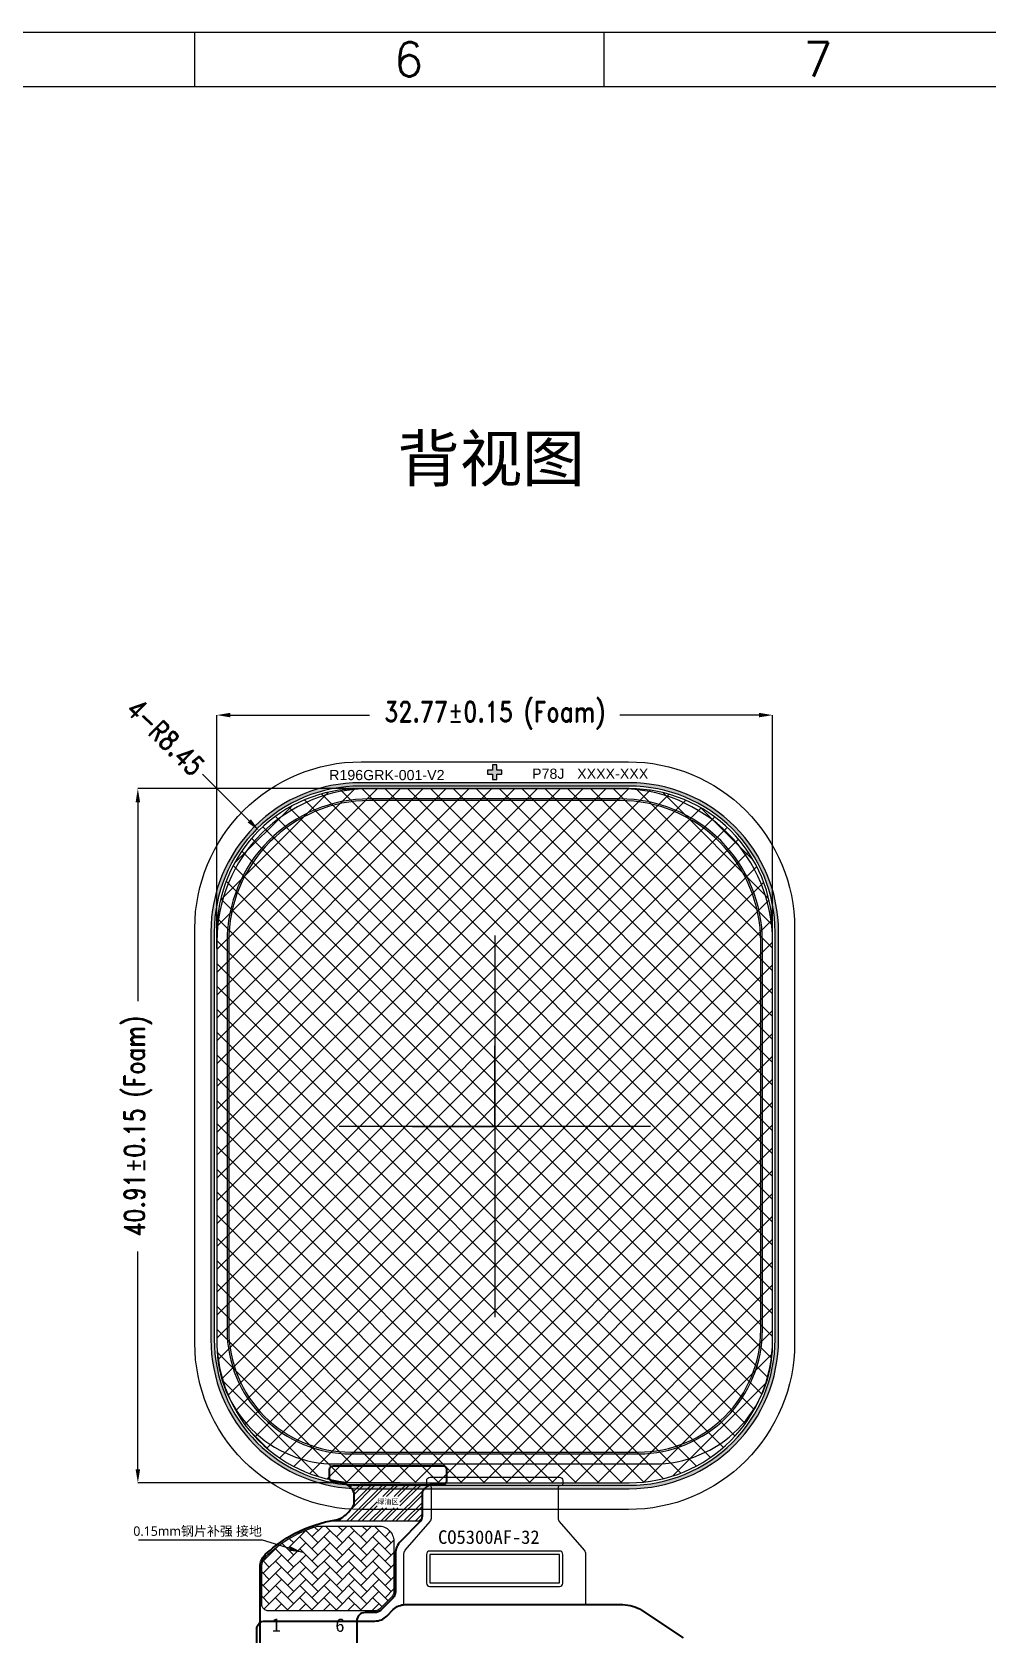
# Model space of a CAD drawing. Header units: millimetres. Extents: x 1845 to 2650, y -178 to 579.
# Drawn here: x 2516.8 to 2573.1, y 274.6 to 369 of the extents above; entities that cross this region are included whole.
import ezdxf
from ezdxf.lldxf.tags import DXFTag

# ---------------------------------------------------------------- set-up
doc = ezdxf.new("R2010")
doc.units = ezdxf.units.MM
doc.layers.get('0').update_dxf_attribs({"lineweight": 5})
doc.layers.get('Defpoints').update_dxf_attribs({"lineweight": 5})
for name, color, linetype, lineweight in [('CG', 6, 'Continuous', 5), ('COF', 4, 'Continuous', 5), ('DIM', 3, 'Continuous', 5), ('ITO', 2, 'Continuous', 5), ('MFPC', 50, 'Continuous', 5), ('OCA', 4, 'Continuous', 5), ('TAPE-Foam', 32, 'Continuous', 5), ('TFPC', 50, 'Continuous', 5), ('图框', 7, 'Continuous', 5)]:
    doc.layers.add(name, color=color, linetype=linetype, lineweight=lineweight)
doc.styles.add('RD', font='ROMAND.shx', dxfattribs={"width": 0.8})
doc.styles.get("Standard").update_dxf_attribs({"font": 'txt', "bigfont": 'gbcbig.shx'})
doc.styles.add('ZI2.5', font='', dxfattribs={"height": 2.5})
doc.styles.add('汉字', font='')
doc.styles.get('ZI2.5').set_extended_font_data('SimSun')
doc.styles.get('汉字').set_extended_font_data('SimSun')
tags = doc.linetypes.add('CENTER', pattern=[0.6, 0.375, -0.075, 0.075, -0.075]).pattern_tags.tags
tags[10:11] = [DXFTag(74, 4), DXFTag(75, 0), DXFTag(340, '0'), DXFTag(46, 1.0), DXFTag(50, 0.0), DXFTag(44, 0.0), DXFTag(45, 0.0)]
tags[8:9] = [DXFTag(74, 4), DXFTag(75, 0), DXFTag(340, '0'), DXFTag(46, 1.0), DXFTag(50, 0.0), DXFTag(44, 0.0), DXFTag(45, 0.0)]
tags[6:7] = [DXFTag(74, 4), DXFTag(75, 0), DXFTag(340, '0'), DXFTag(46, 1.0), DXFTag(50, 0.0), DXFTag(44, 0.0), DXFTag(45, 0.0)]
tags[4:5] = [DXFTag(74, 4), DXFTag(75, 0), DXFTag(340, '0'), DXFTag(46, 1.0), DXFTag(50, 0.0), DXFTag(44, 0.0), DXFTag(45, 0.0)]
doc.dimstyles.new('DIM', dxfattribs={"dimtxt": 0.8, "dimasz": 0.8, "dimexe": 0, "dimexo": 0.5, "dimgap": 0.11, "dimtad": 0, "dimzin": 1, "dimdsep": 46, "dimtxsty": 'RD', "dimcen": 0, "dimclrd": 256, "dimclre": 256, "dimclrt": 256, "dimadec": 0, "dimazin": 0, "dimtm": 1e-09, "dimtfac": 1, "dimtofl": 0, "dimtmove": 0, "dimatfit": 3, "dimfxl": 1, "dimlwe": -1, "dimarcsym": 0})

# ---------------------------------------------------------------- blocks, each defined once
blk = doc.blocks.new('R196GRM-001-PNL-V01-C')
at = {"layer": 'ITO', "lineweight": 5}
blk.add_lwpolyline([(1284.979, -117.658), (1269.109, -117.658, 0.414214), (1260.509, -126.258), (1260.509, -150.268, 0.414214), (1269.109, -158.868), (1284.979, -158.868, 0.414214), (1293.579, -150.268), (1293.579, -126.258, 0.414214)], format="xyb", close=True, dxfattribs=at)
at = {"layer": 'ITO', "color": 1, "linetype": 'CENTER', "lineweight": 5}
blk.add_lwpolyline([(1284.427, -118.51), (1269.662, -118.51, 0.414214), (1261.362, -126.81), (1261.362, -149.713, 0.414214), (1268.562, -156.913), (1285.527, -156.913, 0.414214), (1292.727, -149.713), (1292.727, -126.81, 0.414214)], format="xyb", close=True, dxfattribs=at)
for points in [[(1277.044, -126.46), (1277.044, -148.963)], [(1286.22, -137.712), (1267.868, -137.712)]]:
    blk.add_lwpolyline(points, dxfattribs=at)
blk = doc.blocks.new('R196GRM-001-Fom-V01-C')
at = {"layer": 'TAPE-Foam', "lineweight": 5}
h = blk.add_hatch(dxfattribs=at)
h.set_pattern_fill('ANSI37', color=32, scale=0.3)
h.set_pattern_definition([(45, (-1174.3774, 415.5639), (-0.6735192, 0.6735192), []), (135, (-1174.3774, 415.5639), (-0.6735192, -0.6735192), [])])
edge = h.paths.add_edge_path()
edge.add_line((975.926, 310.34), (960.056, 310.34))
edge.add_arc((960.056, 301.89), 8.45, 90, 180)
edge.add_line((951.606, 301.89), (951.606, 277.88))
edge.add_arc((960.056, 277.88), 8.45, 180, 270)
edge.add_line((960.056, 269.43), (975.926, 269.43))
edge.add_arc((975.926, 277.88), 8.45, 270, 360)
edge.add_line((984.376, 277.88), (984.376, 301.89))
edge.add_arc((975.926, 301.89), 8.45, 360, 450)
at = {"layer": 'ITO', "color": 1, "linetype": 'CENTER', "lineweight": 5}
for points in [[(967.991, 296.062), (967.991, 284.81)], [(972.579, 290.436), (963.403, 290.436)]]:
    blk.add_lwpolyline(points, dxfattribs=at)
at = {"layer": 'TAPE-Foam', "color": 32, "lineweight": 5}
blk.add_lwpolyline([(975.926, 310.34), (960.056, 310.34, 0.414214), (951.606, 301.89), (951.606, 277.88, 0.414214), (960.056, 269.43), (975.926, 269.43, 0.414214), (984.376, 277.88), (984.376, 301.89, 0.414214)], format="xyb", close=True, dxfattribs=at)
blk = doc.blocks.new('*D64')
at = {"layer": 'Defpoints', "color": 0, "lineweight": 5, "transparency": 16777216}
for p in [(2540.477, 324.428), (2523.04, 283.518), (2539.013, 283.518)]:
    blk.add_point(p, dxfattribs=at)
at = {"layer": 'DIM', "lineweight": 5, "transparency": 16777216}
for p, q in [((2539.977, 324.428), (2523.04, 324.428)), ((2523.04, 323.628), (2523.04, 311.903)), ((2523.04, 284.318), (2523.04, 297.146)), ((2538.513, 283.518), (2523.04, 283.518))]:
    blk.add_line(p, q, dxfattribs=at)
for points in [[(2522.907, 323.628), (2523.173, 323.628), (2523.04, 324.428)], [(2522.907, 284.318), (2523.173, 284.318), (2523.04, 283.518)]]:
    blk.add_solid(points, dxfattribs=at)
at = {"layer": 'DIM', "lineweight": 5, "transparency": 16777216, "insert": (2523.04, 304.524), "char_height": 1.2, "attachment_point": 5, "rotation": 90, "style": 'RD'}
blk.add_mtext('40.91%%P0.15 (Foam)', dxfattribs=at)
blk = doc.blocks.new('*D65')
at = {"layer": 'Defpoints', "color": 0, "lineweight": 5, "transparency": 16777216}
for p in [(2560.465, 328.764), (2527.695, 314.5), (2560.465, 314.576)]:
    blk.add_point(p, dxfattribs=at)
at = {"layer": 'DIM', "lineweight": 5, "transparency": 16777216}
for p, q in [((2527.695, 315), (2527.695, 328.764)), ((2528.495, 328.764), (2536.702, 328.764)), ((2559.665, 328.764), (2551.459, 328.764)), ((2560.465, 315.076), (2560.465, 328.764))]:
    blk.add_line(p, q, dxfattribs=at)
for points in [[(2528.495, 328.898), (2528.495, 328.631), (2527.695, 328.764)], [(2559.665, 328.898), (2559.665, 328.631), (2560.465, 328.764)]]:
    blk.add_solid(points, dxfattribs=at)
at = {"layer": 'DIM', "lineweight": 5, "transparency": 16777216, "insert": (2544.08, 328.764), "char_height": 1.2, "attachment_point": 5, "style": 'RD'}
blk.add_mtext('32.77%%P0.15 (Foam)', dxfattribs=at)
blk = doc.blocks.new('*D66')
at = {"layer": 'Defpoints', "color": 0, "lineweight": 5, "transparency": 16777216}
for p in [(2530.177, 321.96), (2536.145, 315.978)]:
    blk.add_point(p, dxfattribs=at)
at = {"layer": 'DIM', "lineweight": 5, "transparency": 16777216}
blk.add_line((2526.856, 325.288), (2529.612, 322.526), dxfattribs=at)
blk.add_solid([(2529.706, 322.621), (2529.517, 322.432), (2530.177, 321.96)], dxfattribs=at)
at = {"layer": 'DIM', "lineweight": 5, "transparency": 16777216, "insert": (2524.68, 327.469), "char_height": 1.2, "attachment_point": 5, "rotation": 314.93765, "style": 'RD'}
blk.add_mtext('4-R8.45', dxfattribs=at)
blk = doc.blocks.new('R196GRK-001-CVL-V01-C')
at = {"lineweight": 5}
h = blk.add_hatch(color=256, dxfattribs=at)
h.dxf.hatch_style = 1
h.paths.add_polyline_path([(2304.699, 307.08), (2304.699, 306.78), (2304.949, 306.78), (2304.949, 307.08), (2305.249, 307.08), (2305.249, 307.33), (2304.949, 307.33), (2304.949, 307.63), (2304.699, 307.63), (2304.699, 307.33), (2304.399, 307.33), (2304.399, 307.08)])
edge = h.paths.add_edge_path()
edge.add_line((2312.759, 306.584), (2296.889, 306.584))
edge.add_arc((2296.889, 297.784), 8.8, 90, 180)
edge.add_line((2288.089, 297.784), (2288.089, 273.774))
edge.add_arc((2296.889, 273.774), 8.8, 180, 270)
edge.add_line((2296.889, 264.974), (2312.759, 264.974))
edge.add_arc((2312.759, 273.774), 8.8, 270, 360)
edge.add_line((2321.559, 273.774), (2321.559, 297.784))
edge.add_arc((2312.759, 297.784), 8.8, 0, 90)
edge = h.paths.add_edge_path(flags=16)
edge.add_line((2312.759, 306.384), (2296.889, 306.384))
edge.add_arc((2296.889, 297.784), 8.6, 90, 180)
edge.add_line((2288.289, 297.784), (2288.289, 273.774))
edge.add_arc((2296.889, 273.774), 8.6, 180, 270)
edge.add_line((2296.889, 265.174), (2312.759, 265.174))
edge.add_arc((2312.759, 273.774), 8.6, 270, 360)
edge.add_line((2321.359, 273.774), (2321.359, 297.784))
edge.add_arc((2312.759, 297.784), 8.6, 0, 90)
blk.add_lwpolyline([(2304.699, 307.08), (2304.699, 306.78), (2304.949, 306.78), (2304.949, 307.08), (2305.249, 307.08), (2305.249, 307.33), (2304.949, 307.33), (2304.949, 307.63), (2304.699, 307.63), (2304.699, 307.33), (2304.399, 307.33), (2304.399, 307.08)], close=True, dxfattribs=at)
for points in [[(2312.759, 306.584), (2296.889, 306.584, 0.414214), (2288.089, 297.784), (2288.089, 273.774, 0.414214), (2296.889, 264.974), (2312.759, 264.974, 0.414214), (2321.559, 273.774), (2321.559, 297.784, 0.414214)], [(2312.759, 306.384), (2296.889, 306.384, 0.414214), (2288.289, 297.784), (2288.289, 273.774, 0.414214), (2296.889, 265.174), (2312.759, 265.174, 0.414214), (2321.359, 273.774), (2321.359, 297.784, 0.414214)]]:
    blk.add_lwpolyline(points, format="xyb", close=True, dxfattribs=at)
at = {"color": 1}
blk.add_lwpolyline([(2299.973, 286.33), (2304.824, 286.33), (2304.824, 291.074)], dxfattribs=at)
at = {"layer": 'CG', "color": 1, "linetype": 'Continuous'}
blk.add_lwpolyline([(2322.504, 298.015), (2322.504, 273.545, -0.414214), (2312.704, 263.745), (2296.944, 263.745, -0.414214), (2287.144, 273.545), (2287.144, 298.015, -0.414214), (2296.944, 307.815), (2312.704, 307.815, -0.414214)], format="xyb", close=True, dxfattribs=at)
at = {"layer": 'CG', "linetype": 'Continuous'}
blk.add_lwpolyline([(2312.207, 305.631), (2297.442, 305.631, 0.414214), (2289.042, 297.231), (2289.042, 274.328, 0.414214), (2296.342, 267.028), (2313.307, 267.028, 0.414214), (2320.607, 274.328), (2320.607, 297.231, 0.414214)], format="xyb", close=True, dxfattribs=at)
at = {"lineweight": 5, "char_height": 0.6, "width": 36.82947, "attachment_point": 1}
for s, insert in [('{\\fArial|b0|i0|c134|p34;R196GRK-001-V\\fArial|b0|i0|c0|p34;2}', (2295.063, 307.335)), ('{\\fArial|b0|i0|c134|p34;P78\\fArial|b0|i0|c0|p34;J}', (2307.029, 307.414)), ('{\\fArial|b0|i0|c134|p34;XXXX-XXX}', (2309.685, 307.416))]:
    blk.add_mtext(s, dxfattribs=dict(at, insert=insert))

msp = doc.modelspace()

# ---------------------------------------------------------------- hatches: boundary and pattern name
at = {"lineweight": 5}
h = msp.add_hatch(dxfattribs=at)
h.set_pattern_fill('ANSI32', color=3, scale=0.05)
h.set_pattern_definition([(45, (498.37883, 16.31634), (-0.3367596, 0.3367596), []), (45, (498.60334, 16.31634), (-0.3367596, 0.3367596), [])])
edge = h.paths.add_edge_path()
edge.add_line((2535.6473, 283.1613), (2535.477, 283.3316))
edge.add_arc((2535.1235, 282.9781), 0.5, 45, 57.931632)
edge.add_arc((2535.9461, 275.2923), 8.1286, 88.595969, 93.930355, ccw=False)
edge.add_line((2536.1453, 283.4185), (2540.1118, 283.4185))
edge.add_arc((2540.0862, 283.3569), 0.0666, -5.678914, 67.421289, ccw=False)
edge.add_arc((2540.4044, 282.9185), 0.5, 120.259692, 135)
edge.add_line((2540.0509, 283.272), (2539.9402, 283.1613))
edge.add_arc((2540.2938, 282.8078), 0.5, 135, 180)
edge.add_line((2539.7938, 282.8078), (2539.7938, 281.5399))
edge.add_arc((2539.2938, 281.5399), 0.5, 327.124117, 360, ccw=False)
edge.add_line((2539.7137, 281.2685), (2534.3646, 281.2685))
edge.add_arc((2536.1157, 273.1553), 8.3, 99.572959, 102.179213, ccw=False)
edge.add_arc((2534.5691, 282.3258), 1, 279.572959, 311.595748)
edge.add_arc((2532.8549, 284.2568), 3.5822, 311.595748, 322.306989)
edge.add_arc((2535.2938, 282.3723), 0.5, 322.306989, 360)
edge.add_line((2535.7938, 282.3723), (2535.7938, 282.8078))
edge.add_arc((2535.2938, 282.8078), 0.5, 0, 45)
h.paths.add_polyline_path([(2538.4942, 282.0413), (2537.1542, 282.0413), (2537.1542, 282.7148), (2538.4942, 282.7148)], flags=16)
at = {"layer": 'TFPC', "lineweight": 5}
h = msp.add_hatch(dxfattribs=at)
h.set_pattern_fill('AR-HBONE', color=4, scale=0.005, angle=180)
h.set_pattern_definition([(225, (498.37883, 16.31634), (-9e-17, -0.71842049), [1.524, -0.508]), (315, (498.0196, 15.95713), (-2e-16, -0.71842049), [1.524, -0.508])])
edge = h.paths.add_edge_path()
edge.add_line((2538.0131, 276.7998), (2537.2989, 276.0856))
edge.add_arc((2537.016, 276.3685), 0.4, 270, 315, ccw=False)
edge.add_line((2537.016, 275.9685), (2530.7452, 275.9685))
edge.add_arc((2530.7452, 276.3685), 0.4, 180, 270, ccw=False)
edge.add_line((2530.3452, 276.3685), (2530.3452, 278.5566))
edge.add_arc((2531.2452, 278.5566), 0.9, 133.641259, 180, ccw=False)
edge.add_arc((2536.1452, 273.4185), 8, 122.330884, 133.641259, ccw=False)
edge.add_line((2531.8667, 280.1783), (2532.33, 280.4291))
edge.add_arc((2536.1157, 273.1553), 8.2, 108.11973, 117.494601, ccw=False)
edge.add_arc((2533.6899, 280.5685), 0.4, 90, 108.11973, ccw=False)
edge.add_line((2533.6899, 280.9685), (2537.2303, 280.9685))
edge.add_arc((2537.2303, 280.0685), 0.9, 0, 90, ccw=False)
edge.add_line((2538.1303, 280.0685), (2538.1303, 277.0827))
edge.add_arc((2537.7303, 277.0827), 0.4, 315, 360, ccw=False)

# ---------------------------------------------------------------- linework, layer by layer
at = {"color": 3, "lineweight": 5}
for p, q in [((2535.3602, 283.4185), (2541.0388, 283.4185)), ((2534.3646, 281.2685), (2539.7137, 281.2685))]:
    msp.add_line(p, q, dxfattribs=at)
at = {"layer": 'COF', "linetype": 'Continuous'}
msp.add_lwpolyline([(2538.7303, 276.33), (2538.7303, 279.3393, -0.1802425), (2538.8034, 279.5356), (2540.2708, 281.2314, 0.1802425), (2540.344, 281.4277), (2540.344, 283.2485, 0.4142136), (2540.244, 283.3485), (2540.1718, 283.3485, -0.4142136), (2540.0718, 283.4485), (2540.0718, 283.6485, -0.4142136), (2540.2718, 283.8485), (2547.8888, 283.8485, -0.4142136), (2548.0888, 283.6485), (2548.0888, 283.4485, -0.4142136), (2547.9888, 283.3485), (2547.9166, 283.3485, 0.4142136), (2547.8166, 283.2485), (2547.8166, 281.4277, 0.1802425), (2547.8898, 281.2314), (2549.3571, 279.5357, -0.1802425), (2549.4303, 279.3394), (2549.4303, 276.3331)], format="xyb", dxfattribs=at)
msp.add_lwpolyline([(2548.1003, 277.6048), (2548.1003, 279.2948, 0.4142136), (2547.9003, 279.4948), (2540.2603, 279.4948, 0.4142136), (2540.0603, 279.2948), (2540.0603, 277.6048, 0.4142136), (2540.2603, 277.4048), (2547.9003, 277.4048, 0.4142136)], format="xyb", close=True, dxfattribs=at)
at = {"layer": 'COF', "color": 1}
msp.add_lwpolyline([(2547.9003, 277.6148), (2547.9003, 279.2848), (2540.2603, 279.2848), (2540.2603, 277.6148)], close=True, dxfattribs=at)
at = {"layer": 'MFPC', "linetype": 'Continuous', "lineweight": 25}
msp.add_lwpolyline([(2530.0452, 269.9316), (2530.0452, 274.8685, -0.4142136), (2530.5452, 275.3685), (2537.016, 275.3685, 0.1989124), (2537.7232, 275.6614), (2538.102, 276.0402, -0.1989124), (2538.8091, 276.3331), (2551.6279, 276.3331, -0.1474383), (2552.7331, 275.9999), (2555.1855, 274.3738, -0.2514207)], format="xyb", dxfattribs=at)
at = {"layer": 'OCA', "lineweight": 5}
msp.add_lwpolyline([(2551.4628, 324.426), (2536.6978, 324.426, 0.4142136), (2527.6978, 315.426), (2527.6978, 291.623, 0.4142136), (2534.6978, 284.623), (2553.4628, 284.623, 0.4142136), (2560.4628, 291.623), (2560.4628, 315.426, 0.4142136)], format="xyb", close=True, dxfattribs=at)
at = {"layer": 'TFPC', "linetype": 'Continuous', "lineweight": 25}
msp.add_lwpolyline([(2530.2452, 272.2685), (2530.2452, 278.5566, -0.2050829), (2530.555, 279.2802, -0.0494966), (2531.8161, 280.2646), (2532.2831, 280.5175, -0.0783826), (2534.7354, 281.3397, 0.1406422), (2535.2329, 281.5779, 0.0467707), (2535.6894, 282.0666, 0.1659659), (2535.7938, 282.3723), (2535.7938, 282.8078, 0.1989124), (2535.6473, 283.1613), (2535.477, 283.3316, 0.15785), (2535.2027, 283.4718), (2534.5171, 283.5818, -0.3683272), (2534.3488, 283.7793), (2534.3488, 284.3185, -0.4142136), (2534.5488, 284.5185), (2541.0388, 284.5185, -0.4142136), (2541.2388, 284.3185), (2541.2388, 283.6185, -0.4142136), (2541.0388, 283.4185), (2540.4044, 283.4185, 0.1989124), (2540.0509, 283.272), (2539.9402, 283.1613, 0.1989124), (2539.7938, 282.8078), (2539.7938, 281.5399, -0.1989124), (2539.6473, 281.1863), (2538.5232, 280.0622, 0.1989124), (2538.2303, 279.3551), (2538.2303, 277.0827, -0.1989124), (2538.0838, 276.7291), (2537.3696, 276.0149, -0.1989124), (2537.016, 275.8685), (2536.4452, 275.8685, 0.4142136), (2535.9452, 275.3685), (2535.9452, 272.2685, -0.4142136)], format="xyb", dxfattribs=at)
at = {"layer": 'TFPC', "color": 4, "lineweight": 5}
msp.add_lwpolyline([(2538.0131, 276.7998), (2537.2989, 276.0856, -0.1989124), (2537.016, 275.9685), (2530.7452, 275.9685, -0.4142136), (2530.3452, 276.3685), (2530.3452, 278.5566, -0.2050829), (2530.624, 279.2079, -0.0493909), (2531.8667, 280.1783), (2532.33, 280.4291, -0.0409284), (2533.5655, 280.9486, -0.0792274), (2533.6899, 280.9685), (2537.2303, 280.9685, -0.4142136), (2538.1303, 280.0685), (2538.1303, 277.0827, -0.1989124)], format="xyb", close=True, dxfattribs=at)
at = {"layer": '图框', "color": 7, "linetype": 'ByBlock', "lineweight": 5, "ltscale": 0.55}
for p, q in [((2526.4075, 365.8059), (2526.4075, 369.0239)), ((2550.5396, 365.8059), (2550.5396, 369.0239)), ((2405.7472, 365.8059), (2647.0678, 365.8059))]:
    msp.add_line(p, q, dxfattribs=at)
msp.add_lwpolyline([(2402.5291, 369.0239), (2650.2859, 369.0239), (2650.2859, 193.6391), (2402.5291, 193.6391)], close=True, dxfattribs=at)

# ---------------------------------------------------------------- block references
at = {"lineweight": 5}
for name, p in [('R196GRK-001-CVL-V01-C', (239.256, 18.1946)), ('R196GRM-001-Fom-V01-C', (1576.0896, 14.0883))]:
    msp.add_blockref(name, p, dxfattribs=at)
at = {"layer": 'ITO', "lineweight": 5}
msp.add_blockref('R196GRM-001-PNL-V01-C', (1267.036, 442.236), dxfattribs=at)

# ---------------------------------------------------------------- texts
at = {"color": 3, "lineweight": 5, "insert": (2538.4114, 282.5527), "char_height": 0.3, "width": 4.488882, "attachment_point": 3, "style": '汉字'}
msp.add_mtext('{\\fMicrosoft YaHei|b0|i0|c134|p34;绿油区}', dxfattribs=at)
at = {"layer": 'COF', "color": 1, "lineweight": 5, "insert": (2538.9035, 280.7146), "char_height": 2.700215, "width": 18.288542, "attachment_point": 1}
msp.add_mtext('{\\fSimSun|b0|i0|c134|p2; \\H0.2963x;CO5300AF-32}', dxfattribs=at)
at = {"layer": 'DIM', "lineweight": 5, "insert": (2530.3548, 280.9496), "char_height": 0.56, "width": 11.486821, "attachment_point": 3, "style": '汉字'}
msp.add_mtext('{\\fMicrosoft YaHei|b0|i0|c134|p34;0.15mm钢片补强 接地 }', dxfattribs=at)
at = {"layer": 'TFPC', "color": 1, "lineweight": 5, "style": 'ZI2.5'}
for s, p in [('1', (2530.9337, 274.7331)), ('6', (2534.6841, 274.727))]:
    msp.add_text(s, height=0.8, dxfattribs=at).set_placement(p)
at = {"layer": '图框', "color": 7, "linetype": 'ByBlock', "lineweight": 5, "ltscale": 0.55, "char_height": 2.0113, "width": 3.423717, "attachment_point": 1}
for s, insert in [('6', (2538.1425, 368.4179)), ('7', (2562.2745, 368.4179))]:
    msp.add_mtext(s, dxfattribs=dict(at, insert=insert))
at = {"layer": '图框', "color": 1, "lineweight": 5, "insert": (2538.3364, 345.2346), "char_height": 2.700215, "width": 25.137581, "attachment_point": 1}
msp.add_mtext('{\\fSimSun|b0|i0|c134|p2;背视图}', dxfattribs=at)

# ---------------------------------------------------------------- dimensions: what is measured, and where the dimension line sits
at = {"layer": 'DIM', "lineweight": 5}
dim = msp.add_linear_dim(base=(2560.4653, 328.7644), p1=(2527.6953, 314.5001), p2=(2560.4653, 314.5759), text='<>%%P0.15 (Foam)', dimstyle='DIM', override={"dimtxt": 1.2, "dimfxl": 0.8, "dimlwd": 5, "dimlwe": 5, "dimarcsym": 1}, dxfattribs=at)
dim.commit()
dim.dimension.update_dxf_attribs({"geometry": '*D65', "text_midpoint": (2544.0803, 328.7644)})
dim = msp.add_radius_dim(center=(2536.1453, 315.9785), mpoint=(2530.1767, 321.96), text='4-<>', dimstyle='DIM', override={"dimtxt": 1.2, "dimfxl": 0.8, "dimlwd": 5, "dimlwe": 5, "dimarcsym": 1}, dxfattribs=at)
dim.commit()
dim.dimension.update_dxf_attribs({"geometry": '*D66', "text_midpoint": (2524.6796, 327.4691), "dimtype": 164})
dim = msp.add_linear_dim(base=(2523.0401, 283.5185), p1=(2540.4769, 324.4285), p2=(2539.0132, 283.5185), angle=90, text='<>%%P0.15 (Foam)', dimstyle='DIM', override={"dimtxt": 1.2, "dimfxl": 0.8, "dimlwd": 5, "dimlwe": 5, "dimarcsym": 1}, dxfattribs=at)
dim.commit()
dim.dimension.update_dxf_attribs({"geometry": '*D64', "text_midpoint": (2523.0401, 304.5245), "dimtype": 160})

# ---------------------------------------------------------------- leaders
msp.add_leader([(2532.7573, 279.4084), (2530.3963, 280.1308), (2523.0759, 280.1308)], dimstyle='DIM', override={"dimfxl": 0.18, "dimlwd": 5, "dimlwe": 5, "dimarcsym": 1}, dxfattribs=at)

doc.saveas('drawing.dxf')
